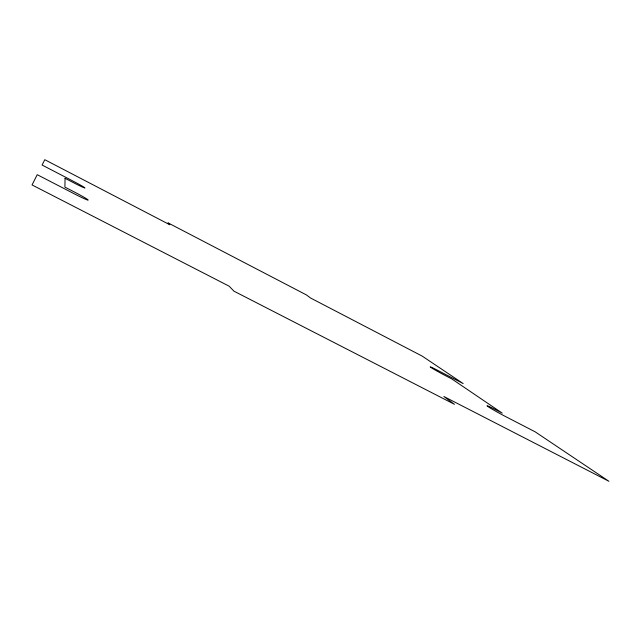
<?xml version="1.0" encoding="UTF-8"?>
<svg xmlns="http://www.w3.org/2000/svg" width="641" height="641" viewBox="0 0 641 641"><rect width="100%" height="100%" fill="white"/><g stroke="black" fill="none" stroke-linecap="round" stroke-linejoin="round"><path stroke-width="0.96" d="M65.062 178.318L64.901 187.1L73.811 191.707A16.105 0.833 27.4 0 1 88.17 200.056A16.105 0.833 27.4 0 1 74.011 193.678L37.226 174.681L32.05 184.937L229.141 286.182L233.941 291.158L454.453 404.319L443.868 396.499L608.95 481.303L535.147 431.826L505.22 416.37A14.703 0.681 28.6 0 1 488.178 406.715A14.703 0.681 28.6 0 1 494.868 409.319L502.232 413.125L451.761 378.903L445.175 375.49A12.58 0.521 28.4 0 1 430.912 367.461A12.58 0.521 28.4 0 1 437.434 370.218L463.171 383.574L422.195 356.108L310.597 298.025L306.358 294.892L167.974 222.844L169.825 224.767L44.79 159.697L42.09 165.033L72.697 180.914A13.749 0.601 27.5 0 1 84.941 187.949A13.749 0.601 27.5 0 1 72.842 182.356L65.062 178.318"/></g></svg>
